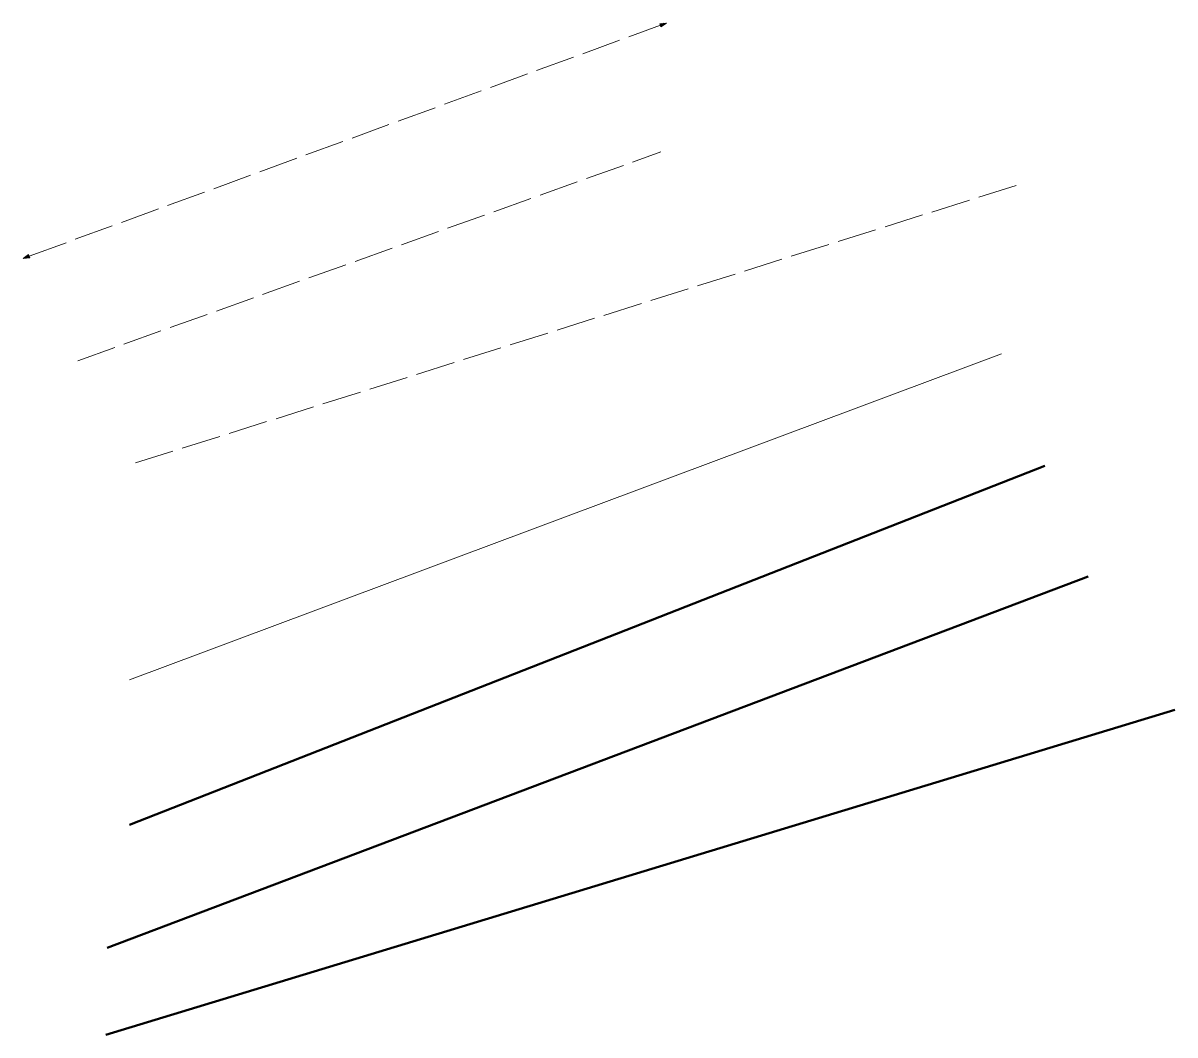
# Model space of a CAD drawing. Units: millimetres at full size, sheet at 1:400, with parts at 1:1000 and 1:500. Extents: x 6947 to 77307, y 24000 to 85793.
import ezdxf

# ---------------------------------------------------------------- set-up
doc = ezdxf.new("R2010")
doc.units = ezdxf.units.MM
doc.header["$LTSCALE"] = 400
doc.linetypes.add('DASHED', pattern=[7.5, 6, -1.5])
doc.layers.add('作業レイヤ1', color=7, linetype='Continuous', lineweight=50)
doc.layers.add('作業レイヤ2', color=6, linetype='Continuous', lineweight=18)

msp = doc.modelspace()

# ---------------------------------------------------------------- linework, layer by layer
at = {"layer": '作業レイヤ1', "color": 1}
msp.add_line((13449.6, 36821.2), (69359, 58746.5), dxfattribs=at)
at = {"layer": '作業レイヤ1'}
for p, q in [((12079.2, 29330.1), (72000, 52000)), ((12000, 24000), (77306.9, 43855.6))]:
    msp.add_line(p, q, dxfattribs=at)
at = {"layer": '作業レイヤ2', "linetype": 'DASHED'}
msp.add_line((7322.3, 71557.4), (45877.7, 85656), dxfattribs=at)
at = {"layer": '作業レイヤ2'}
for p, q in [((46253.3, 85793.3), (45843.3, 85749.9)), ((45843.3, 85749.9), (45912, 85562)), ((45925.3, 85758.6), (45850.2, 85731.1)), ((45857.1, 85712.3), (46007.3, 85767.3)), ((46089.3, 85776), (45863.9, 85693.5)), ((45870.8, 85674.7), (46171.3, 85784.6)), ((46253.3, 85793.3), (45877.7, 85656)), ((45884.5, 85637.2), (46185.1, 85747.1)), ((46116.8, 85700.8), (45891.4, 85618.4)), ((45898.3, 85599.6), (46048.5, 85654.6)), ((45980.3, 85608.3), (45905.1, 85580.8)), ((46253.3, 85793.3), (45912, 85562)), ((6946.7, 71420), (7288, 71651.3)), ((6946.7, 71420), (7322.3, 71557.4)), ((6946.7, 71420), (7356.7, 71463.5)), ((7315.5, 71576.2), (7014.9, 71466.3)), ((7329.2, 71538.6), (7028.7, 71428.7)), ((7083.2, 71512.5), (7308.6, 71594.9)), ((7110.7, 71437.4), (7336.1, 71519.8)), ((7301.7, 71613.7), (7151.5, 71558.8)), ((7342.9, 71501), (7192.7, 71446.1)), ((7219.7, 71605), (7294.9, 71632.5)), ((7274.7, 71454.8), (7349.8, 71482.2)), ((7356.7, 71463.5), (7288, 71651.3))]:
    msp.add_line(p, q, dxfattribs=at)
at = {"layer": '作業レイヤ2', "color": 3, "linetype": 'DASHED'}
msp.add_line((10285.4, 65172), (45906.2, 77923.4), dxfattribs=at)
at = {"layer": '作業レイヤ2', "color": 2, "linetype": 'DASHED'}
msp.add_line((13815, 58929.2), (68000, 76000), dxfattribs=at)
at = {"layer": '作業レイヤ2', "color": 1}
msp.add_line((13449.6, 45682.7), (66709.7, 65598.1), dxfattribs=at)

doc.saveas('drawing.dxf')
